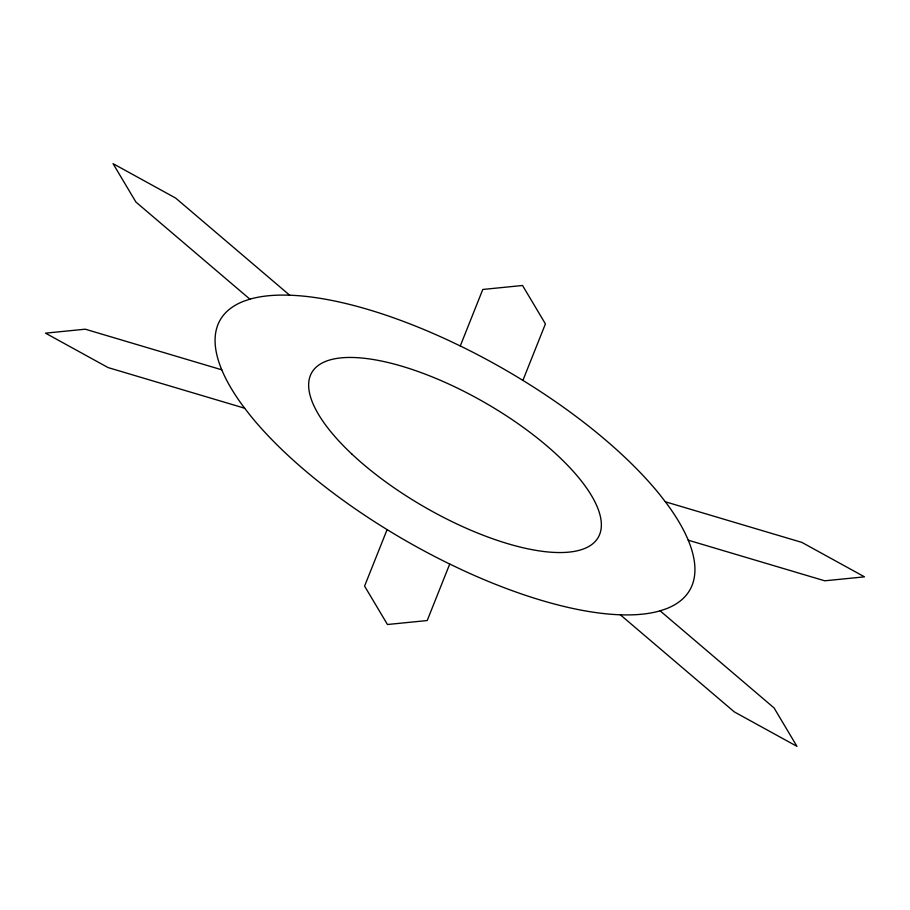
<?xml version="1.0" encoding="UTF-8"?>
<svg xmlns="http://www.w3.org/2000/svg" width="910" height="910" viewBox="0 0 910 910"><rect width="100%" height="100%" fill="white"/><g stroke="black" fill="none" stroke-linecap="round" stroke-linejoin="round"><path stroke-width="1.36" d="M387.103 529.609L364.58 586.108L387.455 624.51L427.211 620.54L449.722 564.041M460.278 345.959L482.789 289.46L522.545 285.49L545.42 323.892L522.897 380.391M221.756 369.801L85.256 329.192L45.5 333.162L108.119 367.595L244.642 408.215M688.244 540.199L824.744 580.808L864.5 576.838L801.881 542.405L665.358 501.785M289.653 295.193L175.664 198.084L113.045 163.652L135.92 202.054L249.897 299.174M660.103 610.826L774.08 707.946L796.955 746.348L734.336 711.916L620.347 614.807M250.284 299.06L244.017 301.13A270.873 98.837 29.9 0 0 244.267 407.725L250.557 415.79A270.873 98.837 29.9 0 0 448.971 563.677L461.541 569.66A270.873 98.837 29.9 0 0 659.716 610.94L665.984 608.87A270.873 98.837 29.9 0 0 665.733 502.274L659.443 494.21A270.873 98.837 29.9 0 0 461.029 346.323L448.459 340.34A270.873 98.837 29.9 0 0 250.284 299.06M351.783 453.976A165.233 60.287 29.9 0 0 596.471 539.994A165.233 60.287 29.9 0 0 416.746 371.041A165.233 60.287 29.9 0 0 351.783 453.976"/></g></svg>
